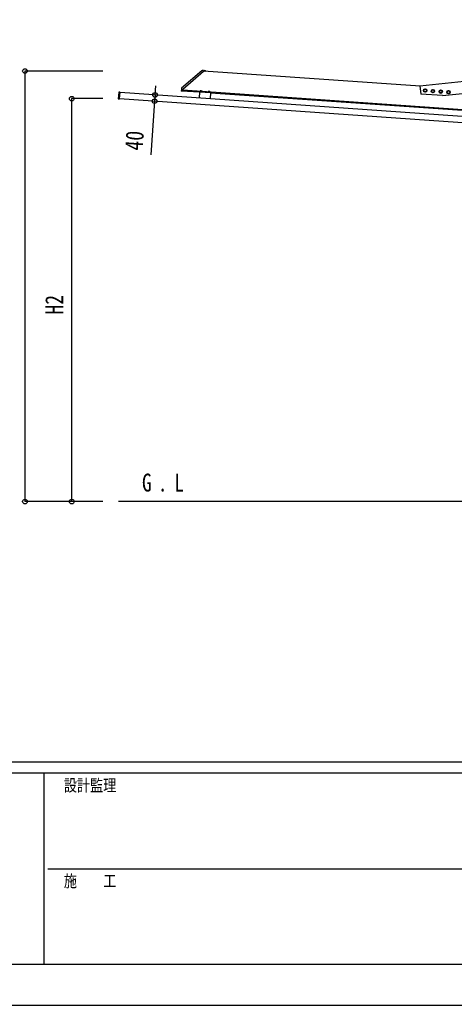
# Model space of a CAD drawing. Units: millimetres, scale not verified. Extents: x -14718 to 14718, y -10395 to 10395.
# Drawn here: x -4722 to -1936, y -10395 to -4080 of the extents above; entities that cross this region are included whole.
import ezdxf
from ezdxf.enums import TextEntityAlignment as Align

# ---------------------------------------------------------------- set-up
doc = ezdxf.new("R2010")
doc.units = ezdxf.units.MM
doc.header["$LTSCALE"] = 40
for name, color, linetype in [('0-2_USER1', 3, 'Continuous'), ('0-4_YKK_13', 4, 'Continuous'), ('0-5_YKK_A1', 4, 'Continuous'), ('0-6_YKK_D', 6, 'Continuous'), ('0-7_YKK_ZWAK', 7, 'Continuous')]:
    doc.layers.add(name, color=color, linetype=linetype)
doc.styles.add('ＭＳ ゴシック', font='')
doc.styles.get('ＭＳ ゴシック').set_extended_font_data('MS Gothic')

msp = doc.modelspace()

# ---------------------------------------------------------------- linework, layer by layer
at = {"layer": '0-4_YKK_13'}
for p, q in [((-3554.34, -4406.84), (-3684.19, -4519.71)), ((-3544.68, -4412.35), (-3676.18, -4526.66)), ((-3544.08, -4405.92), (-3551.68, -4405.86)), ((-3544.12, -4406.39), (-3544.51, -4412.01)), ((-3544.12, -4406.39), (-3544.08, -4405.92)), ((-3540.7, -4409.11), (-3540.69, -4408.92)), ((-3529.51, -4410.44), (-3540.19, -4409.7)), ((-3536.99, -4406.59), (-3535.93, -4409.13)), ((-3534.83, -4409.81), (-3535.93, -4409.13)), ((-3534.83, -4409.81), (-3533.65, -4409.29)), ((-3532.25, -4406.92), (-3533.65, -4409.29)), ((-3529.61, -4410.44), (-3529.96, -4410.41)), ((-3528.93, -4409.94), (-3528.91, -4409.74)), ((-4087.11, -4544.89), (-4090.04, -4586.79)), ((-4080.69, -4544.84), (-4086.58, -4544.42)), ((-4081.88, -4587.75), (-4078.9, -4545.07)), ((-4080.46, -4544.96), (-4078.9, -4545.07)), ((-3685.98, -4528.53), (-3686.08, -4529.93)), ((-3685.56, -4522.45), (-3685.98, -4528.53)), ((-3684.17, -4529.48), (-3685.58, -4529.47)), ((-3677.08, -4537.46), (-3684.69, -4536.93)), ((-3676.53, -4529.55), (-3684.17, -4529.48)), ((-3676.57, -4530.04), (-3677.08, -4537.46)), ((-3676.57, -4530.04), (-3676.53, -4529.55)), ((-3676.53, -4529.55), (-3676.47, -4528.61)), ((-3676.35, -4527), (-3676.47, -4528.61)), ((-3564.51, -4536.46), (-3564.76, -4540)), ((-3564.76, -4540), (-3553.24, -4540.81)), ((-3564.71, -4540.3), (-3564.69, -4540.01)), ((-3563.71, -4536.06), (-3564.51, -4536.46)), ((-3563.71, -4536.06), (-3553.74, -4536.76)), ((-3561.63, -4536.66), (-3561.88, -4540.2)), ((-3555.87, -4537.06), (-3556.12, -4540.6)), ((-3553.74, -4536.76), (-3552.99, -4537.26)), ((-3553.32, -4540.8), (-3553.34, -4541.1)), ((-3552.99, -4537.26), (-3553.24, -4540.81)), ((-3514.64, -4539.94), (-3514.88, -4543.49)), ((-3514.88, -4543.49), (-3503.36, -4544.29)), ((-3514.83, -4543.79), (-3514.81, -4543.49)), ((-3513.83, -4539.55), (-3514.64, -4539.94)), ((-3513.83, -4539.55), (-3503.86, -4540.25)), ((-3511.76, -4540.14), (-3512, -4543.69)), ((-3506, -4540.55), (-3506.24, -4544.09)), ((-3503.86, -4540.25), (-3503.12, -4540.75)), ((-3503.44, -4544.29), (-3503.46, -4544.59)), ((-3503.12, -4540.75), (-3503.36, -4544.29)), ((-4089.57, -4587.32), (-4083.69, -4587.73)), ((-4081.88, -4587.75), (-4083.45, -4587.64)), ((-4083.08, -4587.66), (-4083.08, -4587.66))]:
    msp.add_line(p, q, dxfattribs=at)
for points in [[(-3686.08, -4529.93), (-3686.56, -4536.8), (-3684.69, -4536.93)], [(-3561.77, -4536.2), (-3560.78, -4538.63), (-3558.96, -4539.77)], [(-3555.68, -4536.62), (-3556.99, -4538.89), (-3558.96, -4539.77)], [(-3511.89, -4539.69), (-3510.9, -4542.12), (-3509.08, -4543.26)], [(-3505.8, -4540.11), (-3507.11, -4542.38), (-3509.08, -4543.26)]]:
    msp.add_lwpolyline(points, dxfattribs=at)
for points in [[(-2113.23, -4533.85), (-2118.14, -4542.35), (-2127.96, -4542.35), (-2132.86, -4533.85), (-2127.96, -4525.35), (-2118.14, -4525.35)], [(-2063.36, -4537.34), (-2068.26, -4545.84), (-2078.08, -4545.84), (-2082.99, -4537.34), (-2078.08, -4528.84), (-2068.26, -4528.84)], [(-2013.48, -4540.83), (-2018.39, -4549.33), (-2028.2, -4549.33), (-2033.11, -4540.83), (-2028.2, -4532.33), (-2018.39, -4532.33)], [(-1963.6, -4544.32), (-1968.51, -4552.82), (-1978.32, -4552.82), (-1983.23, -4544.32), (-1978.32, -4535.82), (-1968.51, -4535.82)]]:
    msp.add_lwpolyline(points, close=True, dxfattribs=at)
for centre, radius in [((-2123.05, -4533.85), 11), ((-2123.05, -4533.85), 8.5), ((-2073.17, -4537.34), 11), ((-2073.17, -4537.34), 8.5), ((-2023.29, -4540.83), 11), ((-2023.29, -4540.83), 8.5), ((-1973.42, -4544.32), 11), ((-1973.42, -4544.32), 8.5)]:
    msp.add_circle(centre, radius, dxfattribs=at)
for centre, radius, start, end in [((-3551.72, -4409.86), 4, 89.5, 131), ((-3545.01, -4411.97), 0.5, 311, 356), ((-3540.16, -4409.15), 0.545, 176, 266), ((-3540.14, -4408.96), 0.55, 134.43917, 176), ((-3535.13, -4414.06), 7.7, 37.56083, 134.43917), ((-3529.47, -4409.9), 0.545, 266, 356), ((-3529.46, -4409.7), 0.55, 356, 37.56083), ((-3685.58, -4529.97), 0.5, 89.5, 176), ((-3681.57, -4522.73), 4, 131, 176), ((-3675.85, -4527.04), 0.5, 131, 176), ((-3563.22, -4538.66), 2.56, 51.61708, 120.38292), ((-3559.39, -4545.94), 9.55, 68.41276, 103.58724), ((-3554.58, -4539.26), 2.56, 51.61708, 120.38292), ((-3513.34, -4542.15), 2.56, 51.61708, 120.38292), ((-3509.51, -4549.43), 9.55, 68.41276, 103.58724), ((-3504.7, -4542.75), 2.56, 51.61708, 120.38292), ((-2123.05, -4533.85), 8.6, 141.25399, 158.74601), ((-2123.05, -4533.85), 8.6, 201.25399, 218.74601), ((-2123.05, -4533.85), 8.6, 81.25399, 98.74601), ((-2123.05, -4533.85), 8.6, 261.25399, 278.74601), ((-2123.05, -4533.85), 8.6, 21.25399, 38.74601), ((-2123.05, -4533.85), 8.6, 321.25399, 338.74601), ((-2073.17, -4537.34), 8.6, 141.25399, 158.74601), ((-2073.17, -4537.34), 8.6, 201.25399, 218.74601), ((-2073.17, -4537.34), 8.6, 81.25399, 98.74601), ((-2073.17, -4537.34), 8.6, 261.25399, 278.74601), ((-2073.17, -4537.34), 8.6, 21.25399, 38.74601), ((-2073.17, -4537.34), 8.6, 321.25399, 338.74601), ((-2023.29, -4540.83), 8.6, 141.25399, 158.74601), ((-2023.29, -4540.83), 8.6, 201.25399, 218.74601), ((-2023.29, -4540.83), 8.6, 81.25399, 98.74601), ((-2023.29, -4540.83), 8.6, 21.25399, 38.74601), ((-2023.29, -4540.83), 8.6, 321.25399, 338.74601), ((-1973.42, -4544.32), 8.6, 141.25399, 158.74601), ((-1973.42, -4544.32), 8.6, 81.25399, 98.74601), ((-1973.42, -4544.32), 8.6, 21.25399, 38.74601), ((-2023.29, -4540.83), 8.6, 261.25399, 278.74601), ((-1973.42, -4544.32), 8.6, 201.25399, 218.74601), ((-1973.42, -4544.32), 8.6, 261.25399, 278.74601), ((-1973.42, -4544.32), 8.6, 321.25399, 338.74601)]:
    msp.add_arc(centre, radius, start, end, dxfattribs=at)
for centre, major_axis, ratio, start_param, end_param in [((-4086.61, -4544.92), (-0.329, 0.379), 0.99628, 5.4996506, 7.06672), ((-4080.71, -4545.14), (-0.021, -0.3), 0.998135, 2.2547257, 3.1415927), ((-4089.54, -4586.82), (-0.379, -0.329), 0.99628, 5.4996506, 7.06672), ((-4083.67, -4587.43), (-0.021, -0.3), 0.998135, 0, 0.8868669)]:
    msp.add_ellipse(centre, major_axis=major_axis, ratio=ratio, start_param=start_param, end_param=end_param, dxfattribs=at)
at = {"layer": '0-5_YKK_A1'}
for p, q in [((-2156.32, -4504.3), (1111.57, -4160.83)), ((-2156.09, -4506.48), (-3544.33, -4409.41)), ((1113.18, -4909.52), (-4079, -4546.44)), ((-3569.85, -4544.96), (-3684.07, -4536.97)), ((1111.57, -4867.3), (-3676.74, -4532.47)), ((-3569.67, -4542.46), (-3572.43, -4581.87)), ((-3569.67, -4542.46), (-3498.84, -4547.42)), ((-2156.32, -4504.3), (-2150.78, -4556.98)), ((1110.38, -4949.42), (-4081.79, -4586.35)), ((-3498.84, -4547.42), (-3501.6, -4586.82)), ((-1515.74, -4688.59), (-3499.02, -4549.91)), ((-2012.7, -4566.63), (-2150.78, -4556.98)), ((2811.57, -7167.5), (-4088.43, -7167.5))]:
    msp.add_line(p, q, dxfattribs=at)
msp.add_lwpolyline([(-2012.7, -4566.63), (-1670.9, -4530.71), (-1670.07, -4538.66), (1111.57, -4246.3)], dxfattribs=at)
at = {"layer": '0-6_YKK_D'}
for p, q in [((-4188.43, -4408.81), (-4689.43, -4408.81)), ((-4688.43, -4408.81), (-4688.43, -7167.5)), ((-3854.61, -4562.13), (-3850.46, -4502.78)), ((-4188.43, -4585.92), (-4389.43, -4585.92)), ((-4388.43, -7167.5), (-4388.43, -4585.92)), ((-3857.4, -4602.04), (-3881.39, -4945)), ((-3854.61, -4562.13), (-3857.4, -4602.04)), ((-4188.43, -7167.5), (-4689.43, -7167.5)), ((-4188.43, -7167.5), (-4389.43, -7167.5))]:
    msp.add_line(p, q, dxfattribs=at)
for centre in [(-4688.43, -4408.81), (-4388.43, -4585.92), (-3857.4, -4602.04), (-3854.61, -4562.13), (-4688.43, -7167.5), (-4388.43, -7167.5)]:
    msp.add_circle(centre, 14.88, dxfattribs=at)
at = {"layer": '0-7_YKK_ZWAK'}
for p, q in [((13632.57, -8837.5), (-13667.43, -8837.5)), ((-4567.43, -8907.5), (-13667.43, -8907.5)), ((-4567.43, -8907.5), (-4567.43, -10132.5)), ((-17.43, -8907.5), (-4567.43, -8907.5)), ((-4541.18, -9520), (-17.43, -9520)), ((-13667.43, -10132.5), (-4567.43, -10132.5)), ((-4567.43, -10132.5), (-17.43, -10132.5))]:
    msp.add_line(p, q, dxfattribs=at)
msp.add_lwpolyline([(-14717.5, -10395), (14717.5, -10395), (14717.5, 10395), (-14717.5, 10395)], close=True, dxfattribs=at)

# ---------------------------------------------------------------- texts
at = {"layer": '0-2_USER1', "style": 'ＭＳ ゴシック', "width": 0.8}
for s, p in [('G', (-3938.37, -7138)), ('L', (-3731.5, -7138)), ('.', (-3837.57, -7138))]:
    msp.add_text(s, height=115.5, dxfattribs=at).set_placement(p, align=Align.BOTTOM_LEFT)
at = {"layer": '0-6_YKK_D', "style": 'ＭＳ ゴシック', "width": 0.8}
for s, rotation, p in [('40', 86, (-3899.94, -4923.65)), ('H2', 90, (-4408.43, -5969.11))]:
    msp.add_text(s, height=115.5, rotation=rotation, dxfattribs=at).set_placement(p, align=Align.BOTTOM_LEFT)
at = {"layer": '0-7_YKK_ZWAK', "style": 'ＭＳ ゴシック', "width": 0.8}
for s, p in [('設計監理', (-4439.1, -9047.5)), ('施\u3000\u3000工', (-4439.1, -9660))]:
    msp.add_text(s, height=76.98, dxfattribs=at).set_placement(p, align=Align.BOTTOM_LEFT)

doc.saveas('drawing.dxf')
